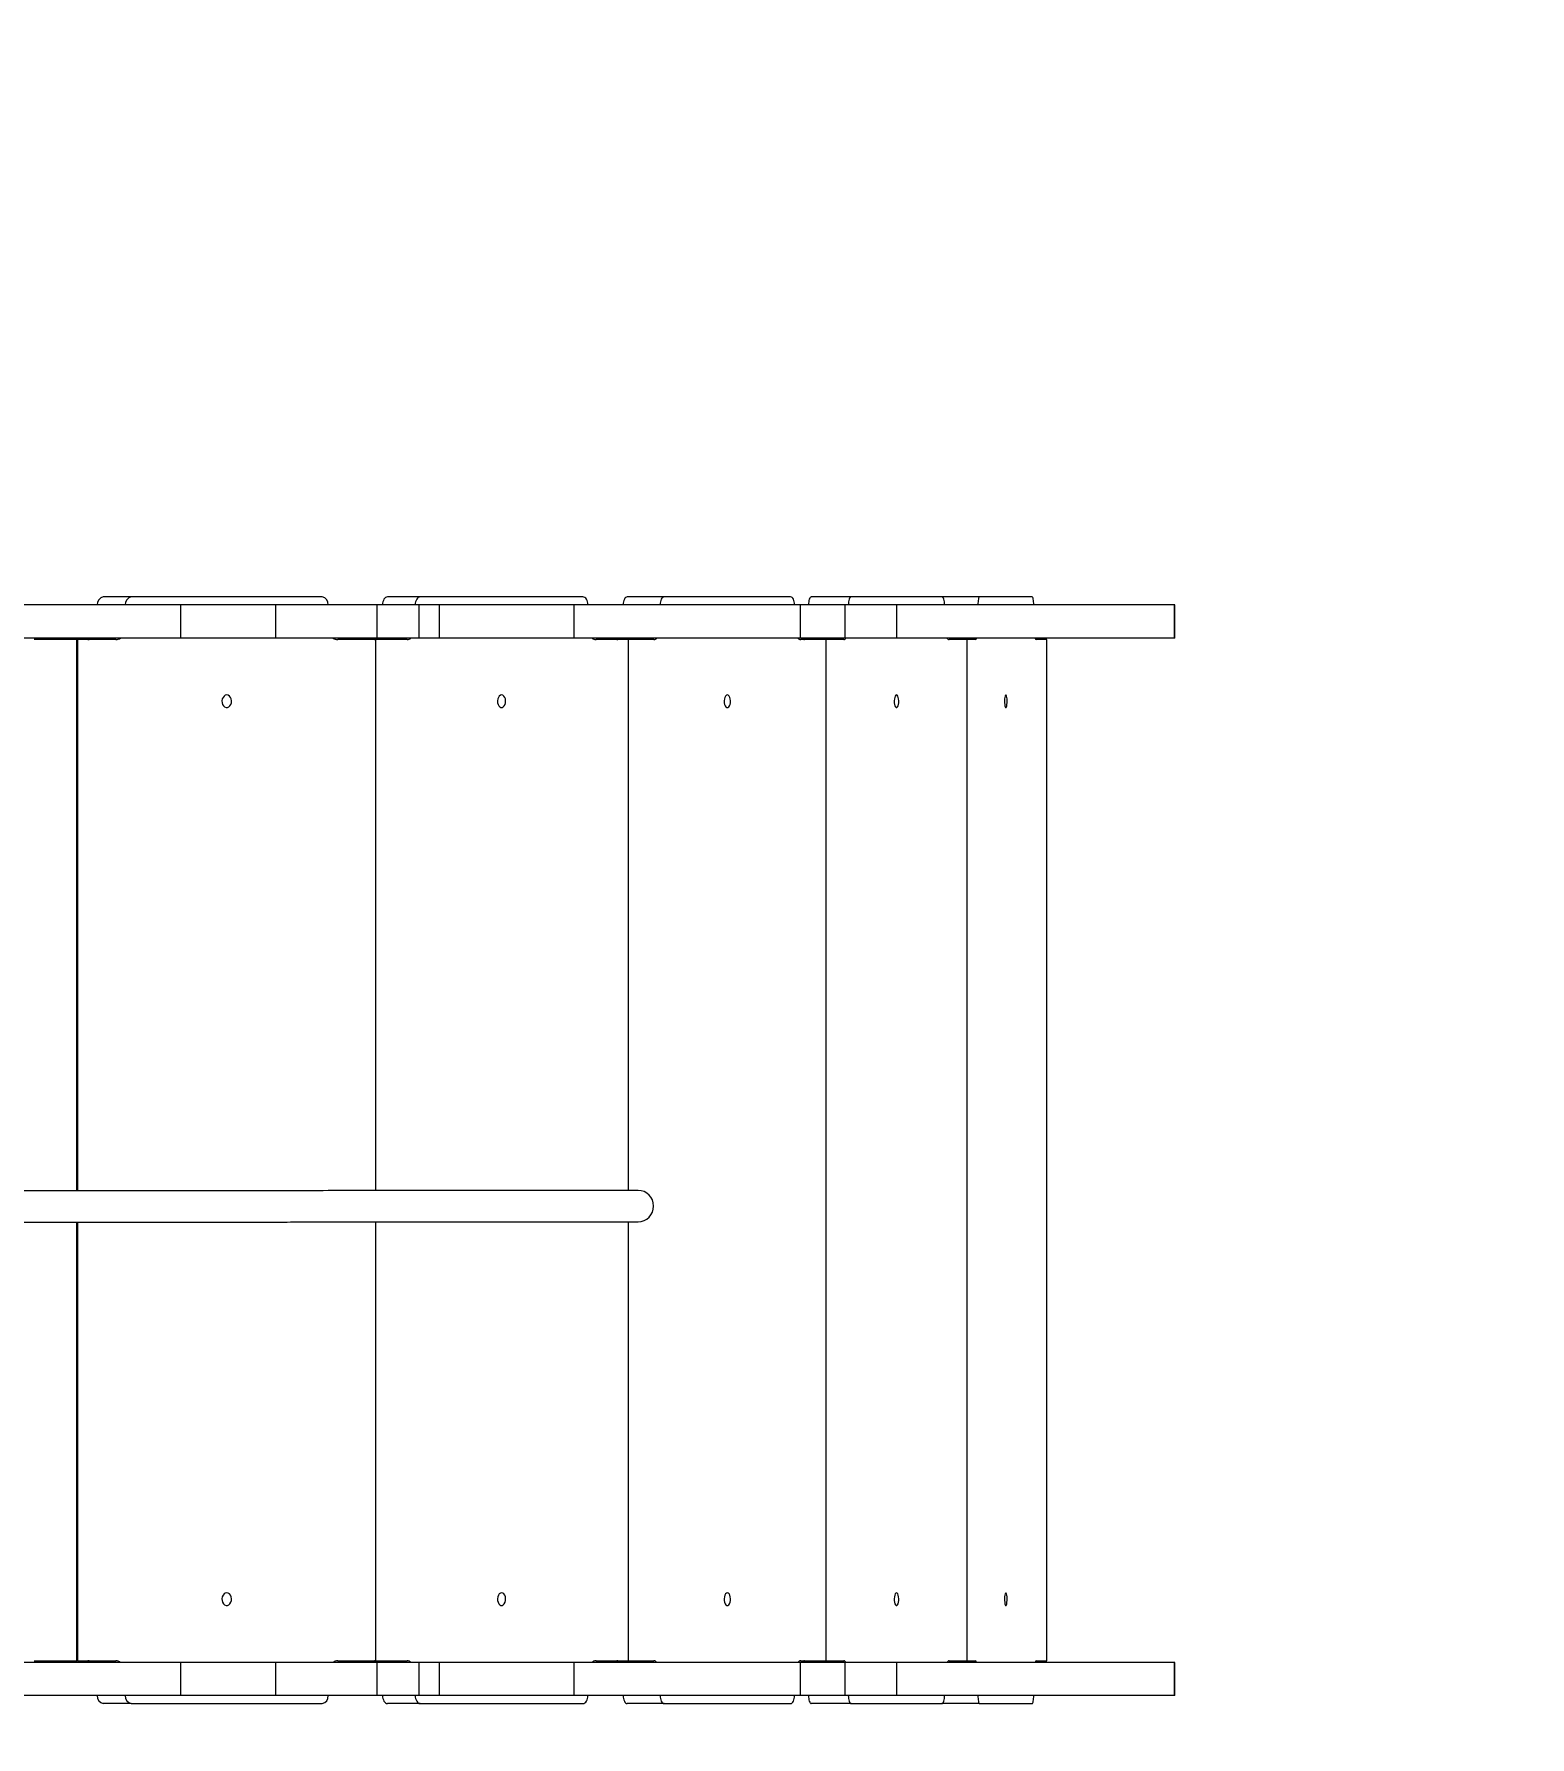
# Model space of a CAD drawing. Header units: millimetres. Extents: x -6523 to 7556, y -5559 to 6101.
# Drawn here: x 3239 to 4186, y 485 to 1562 of the extents above; entities that cross this region are included whole.
import ezdxf

# ---------------------------------------------------------------- set-up
doc = ezdxf.new("R2010")
doc.units = ezdxf.units.MM
for name, color, linetype in [('DIKOM_ЗОНА', 80, 'Continuous'), ('DIKOM_ОБЪЕКТ', 7, 'Continuous'), ('DIKOM_РАЗМЕР_ЗОНА', 7, 'Continuous'), ('DIKOM_РАЗМЕР_ОБЪЕКТА', 7, 'Continuous')]:
    doc.layers.add(name, color=color, linetype=linetype)
doc.styles.add('style1', font='arial.ttf', dxfattribs={"width": 0.8})
doc.dimstyles.new('1-50', dxfattribs={"dimtxt": 300, "dimasz": 200, "dimexe": 100, "dimexo": 0, "dimgap": 100, "dimtad": 1, "dimtxsty": 'style1', "dimcen": 200, "dimclrd": 7, "dimclre": 7, "dimclrt": 7, "dimadec": 1, "dimazin": 2, "dimtfac": 1, "dimtmove": 0, "dimatfit": 2, "dimfxl": 0, "dimlwd": 25, "dimlwe": 18, "dimarcsym": 0})

# ---------------------------------------------------------------- blocks, each defined once
blk = doc.blocks.new('*D10')
at = {"layer": 'Defpoints', "color": 0, "transparency": 16777216}
for p in [(-1823.2, 4314.2), (3842, -3170.8), (6537.9, -3170.8)]:
    blk.add_point(p, dxfattribs=at)
at = {"layer": 'DIKOM_РАЗМЕР_ОБЪЕКТА', "color": 7, "lineweight": 18, "transparency": 16777216}
for p, q in [((-1823.2, 4314.2), (6637.9, 4314.2)), ((3842, -3170.8), (6637.9, -3170.8))]:
    blk.add_line(p, q, dxfattribs=at)
at = {"layer": 'DIKOM_РАЗМЕР_ОБЪЕКТА', "color": 7, "lineweight": 25, "transparency": 16777216}
blk.add_line((6537.9, 3914.2), (6537.9, -2770.8), dxfattribs=at)
at = {"layer": 'DIKOM_РАЗМЕР_ОБЪЕКТА', "color": 7, "transparency": 16777216}
for points in [[(6471.2, 3914.2), (6604.5, 3914.2), (6537.9, 4314.2)], [(6471.2, -2770.8), (6604.5, -2770.8), (6537.9, -3170.8)]]:
    blk.add_solid(points, dxfattribs=at)
at = {"layer": 'DIKOM_РАЗМЕР_ОБЪЕКТА', "color": 7, "transparency": 16777216, "insert": (6304.7, 207.1), "char_height": 300, "attachment_point": 5, "rotation": 90, "style": 'style1'}
blk.add_mtext('7500', dxfattribs=at)
blk = doc.blocks.new('*D13')
at = {"layer": 'Defpoints', "color": 0, "transparency": 16777216}
for p in [(-2358.2, 6101), (4341.7, -4605.1), (7455.9, -4605.1)]:
    blk.add_point(p, dxfattribs=at)
at = {"layer": 'DIKOM_РАЗМЕР_ЗОНА', "color": 7, "lineweight": 18, "transparency": 16777216}
for p, q in [((-2358.2, 6101), (7555.9, 6101)), ((4341.7, -4605.1), (7555.9, -4605.1))]:
    blk.add_line(p, q, dxfattribs=at)
at = {"layer": 'DIKOM_РАЗМЕР_ЗОНА', "color": 7, "lineweight": 25, "transparency": 16777216}
blk.add_line((7455.9, 5701), (7455.9, -4205.1), dxfattribs=at)
at = {"layer": 'DIKOM_РАЗМЕР_ЗОНА', "color": 7, "transparency": 16777216}
for points in [[(7389.2, 5701), (7522.5, 5701), (7455.9, 6101)], [(7389.2, -4205.1), (7522.5, -4205.1), (7455.9, -4605.1)]]:
    blk.add_solid(points, dxfattribs=at)
at = {"layer": 'DIKOM_РАЗМЕР_ЗОНА', "color": 7, "transparency": 16777216, "insert": (7222.7, 375.6), "char_height": 300, "attachment_point": 5, "rotation": 90, "style": 'style1'}
blk.add_mtext('10700', dxfattribs=at)

msp = doc.modelspace()

# ---------------------------------------------------------------- linework, layer by layer
at = {"layer": 'DIKOM_ЗОНА', "color": 3, "lineweight": 15}
msp.add_lwpolyline([(-4147.34, -2420.664, 0.30453687), (-5072.878, -1799.317), (-5522.706, -1799.317, -0.41421356), (-6522.706, -799.317), (-6522.706, 900.683, -0.41421356), (-5522.706, 1900.683), (-4903.801, 1900.683, 0.66817864), (-4550.247, 2754.236), (-4627.612, 2831.601, -0.41421356), (-4627.612, 4245.814), (-3065.289, 5808.137, -0.41421356), (-1651.076, 5808.137), (1021.485, 3135.576, 0.19891237), (1728.592, 2842.683), (3960.982, 2842.683, -0.41421356), (5460.982, 1342.683), (5460.982, -22.788, 0.16816326), (5781.92, -950.049)], format="xyb", dxfattribs=at)
at = {"layer": 'DIKOM_ОБЪЕКТ', "color": 7, "linetype": 'Continuous', "lineweight": 15}
for p, q in [((3332.23, 1200.683), (3152.092, 1200.683)), ((3300.909, 1205.683), (3283.196, 1205.683)), ((3421.663, 1205.683), (3300.909, 1205.683)), ((3332.23, 1179.683), (3332.23, 1200.683)), ((3392.272, 1200.683), (3332.23, 1200.683)), ((3392.272, 1179.683), (3392.272, 1200.683)), ((3456.399, 1200.683), (3392.272, 1200.683)), ((3456.399, 1179.683), (3456.399, 1200.683)), ((3483.109, 1200.683), (3456.399, 1200.683)), ((3483.709, 1205.683), (3463.025, 1205.683)), ((3483.109, 1179.683), (3483.109, 1200.683)), ((3495.977, 1200.683), (3483.109, 1200.683)), ((3586.555, 1205.683), (3483.709, 1205.683)), ((3495.977, 1179.683), (3495.977, 1200.683)), ((3581.091, 1200.683), (3495.977, 1200.683)), ((3581.091, 1179.683), (3581.091, 1200.683)), ((3724.188, 1200.683), (3581.091, 1200.683)), ((3637.962, 1205.683), (3614.579, 1205.683)), ((3717.962, 1205.683), (3637.962, 1205.683)), ((3724.188, 1179.683), (3724.188, 1200.683)), ((3752.496, 1200.683), (3724.188, 1200.683)), ((3756.274, 1205.683), (3731.067, 1205.683)), ((3752.496, 1179.683), (3752.496, 1200.683)), ((3785.112, 1200.683), (3752.496, 1200.683)), ((3813.613, 1205.683), (3756.274, 1205.683)), ((3785.112, 1179.683), (3785.112, 1200.683)), ((3960.728, 1200.683), (3785.112, 1200.683)), ((3837.497, 1205.683), (3813.613, 1205.683)), ((3870.763, 1205.683), (3837.497, 1205.683)), ((3960.728, 1179.683), (3960.728, 1200.683)), ((3960.982, 1200.683), (3960.728, 1200.683)), ((3960.982, 1179.683), (3960.982, 1200.683)), ((3332.23, 1179.683), (3152.092, 1179.683)), ((3266.544, 1178.683), (3239.407, 1178.683)), ((3266.544, 829.961), (3266.544, 1178.683)), ((3266.947, 1178.683), (3266.544, 1178.683)), ((3266.947, 1178.683), (3266.947, 829.961)), ((3291.098, 1178.683), (3266.947, 1178.683)), ((3392.272, 1179.683), (3332.23, 1179.683)), ((3456.399, 1179.683), (3392.272, 1179.683)), ((3455.625, 1178.683), (3431.474, 1178.683)), ((3455.625, 830.126), (3455.625, 1178.683)), ((3475.352, 1178.683), (3455.625, 1178.683)), ((3483.109, 1179.683), (3456.399, 1179.683)), ((3495.977, 1179.683), (3483.109, 1179.683)), ((3581.091, 1179.683), (3495.977, 1179.683)), ((3724.188, 1179.683), (3581.091, 1179.683)), ((3615.48, 1178.683), (3594.911, 1178.683)), ((3631.462, 1178.683), (3615.48, 1178.683)), ((3615.48, 830.261), (3615.48, 1178.683)), ((3752.496, 1179.683), (3724.188, 1179.683)), ((3740.462, 1178.683), (3724.462, 1178.683)), ((3740.462, 532.683), (3740.462, 1178.683)), ((3751.615, 1178.683), (3740.462, 1178.683)), ((3785.112, 1179.683), (3752.496, 1179.683)), ((3960.728, 1179.683), (3785.112, 1179.683)), ((3829.739, 1178.683), (3818.271, 1178.683)), ((3829.739, 532.683), (3829.739, 1178.683)), ((3834.794, 1178.683), (3829.739, 1178.683)), ((3880.119, 1178.683), (3873.466, 1178.683)), ((3880.119, 532.683), (3880.119, 1178.683)), ((3960.982, 1179.683), (3960.728, 1179.683)), ((3266.544, 532.683), (3266.544, 810.16)), ((3266.947, 810.161), (3266.947, 532.683)), ((3455.625, 532.683), (3455.625, 810.325)), ((3615.48, 532.683), (3615.48, 810.46)), ((3332.23, 531.683), (3152.092, 531.683)), ((3239.407, 532.683), (3266.544, 532.683)), ((3266.947, 532.683), (3266.544, 532.683)), ((3266.947, 532.683), (3291.098, 532.683)), ((3332.23, 510.683), (3332.23, 531.683)), ((3392.272, 531.683), (3332.23, 531.683)), ((3392.272, 510.683), (3392.272, 531.683)), ((3456.399, 531.683), (3392.272, 531.683)), ((3431.474, 532.683), (3455.625, 532.683)), ((3455.625, 532.683), (3475.352, 532.683)), ((3456.399, 510.683), (3456.399, 531.683)), ((3483.109, 531.683), (3456.399, 531.683)), ((3483.109, 510.683), (3483.109, 531.683)), ((3495.977, 531.683), (3483.109, 531.683)), ((3495.977, 510.683), (3495.977, 531.683)), ((3581.091, 531.683), (3495.977, 531.683)), ((3581.091, 510.683), (3581.091, 531.683)), ((3724.188, 531.683), (3581.091, 531.683)), ((3594.911, 532.683), (3615.48, 532.683)), ((3615.48, 532.683), (3631.462, 532.683)), ((3724.188, 510.683), (3724.188, 531.683)), ((3752.496, 531.683), (3724.188, 531.683)), ((3724.462, 532.683), (3740.462, 532.683)), ((3740.462, 532.683), (3751.615, 532.683)), ((3752.496, 510.683), (3752.496, 531.683)), ((3785.112, 531.683), (3752.496, 531.683)), ((3785.112, 510.683), (3785.112, 531.683)), ((3960.728, 531.683), (3785.112, 531.683)), ((3818.271, 532.683), (3829.739, 532.683)), ((3829.739, 532.683), (3834.794, 532.683)), ((3873.466, 532.683), (3880.119, 532.683)), ((3960.728, 510.683), (3960.728, 531.683)), ((3960.982, 531.683), (3960.728, 531.683)), ((3960.982, 510.683), (3960.982, 531.683)), ((3332.23, 510.683), (3152.092, 510.683)), ((3392.272, 510.683), (3332.23, 510.683)), ((3456.399, 510.683), (3392.272, 510.683)), ((3483.109, 510.683), (3456.399, 510.683)), ((3495.977, 510.683), (3483.109, 510.683)), ((3581.091, 510.683), (3495.977, 510.683)), ((3724.188, 510.683), (3581.091, 510.683)), ((3752.496, 510.683), (3724.188, 510.683)), ((3785.112, 510.683), (3752.496, 510.683)), ((3960.728, 510.683), (3785.112, 510.683)), ((3960.982, 510.683), (3960.728, 510.683)), ((3300.909, 505.683), (3283.196, 505.683)), ((3300.909, 505.683), (3421.663, 505.683)), ((3483.709, 505.683), (3463.025, 505.683)), ((3483.709, 505.683), (3586.555, 505.683)), ((3637.962, 505.683), (3614.579, 505.683)), ((3637.962, 505.683), (3717.962, 505.683)), ((3756.274, 505.683), (3731.067, 505.683)), ((3756.274, 505.683), (3813.613, 505.683)), ((3837.497, 505.683), (3813.613, 505.683)), ((3837.497, 505.683), (3870.763, 505.683))]:
    msp.add_line(p, q, dxfattribs=at)
at = {"layer": 'DIKOM_ОБЪЕКТ', "color": 7, "linetype": 'Continuous', "lineweight": 15, "flags": 128}
for points in [[(3463.025, 1205.683), (3462.398, 1205.587), (3461.795, 1205.302), (3461.24, 1204.84), (3460.753, 1204.219), (3460.353, 1203.461), (3460.056, 1202.596), (3459.873, 1201.658), (3459.811, 1200.683)], [(3483.709, 1205.683), (3483.081, 1205.587), (3482.479, 1205.302), (3481.923, 1204.84), (3481.436, 1204.219), (3481.036, 1203.461), (3480.739, 1202.596), (3480.556, 1201.658), (3480.495, 1200.683)], [(3589.769, 1200.683), (3589.707, 1201.658), (3589.524, 1202.596), (3589.227, 1203.461), (3588.827, 1204.219), (3588.34, 1204.84), (3587.784, 1205.302), (3587.182, 1205.587), (3586.555, 1205.683)], [(3614.579, 1205.683), (3614.092, 1205.587), (3613.623, 1205.302), (3613.191, 1204.84), (3612.812, 1204.219), (3612.501, 1203.461), (3612.27, 1202.596), (3612.127, 1201.658), (3612.08, 1200.683)], [(3637.962, 1205.683), (3637.475, 1205.587), (3637.005, 1205.302), (3636.573, 1204.84), (3636.194, 1204.219), (3635.883, 1203.461), (3635.653, 1202.596), (3635.51, 1201.658), (3635.462, 1200.683)], [(3720.462, 1200.683), (3720.414, 1201.658), (3720.272, 1202.596), (3720.041, 1203.461), (3719.73, 1204.219), (3719.351, 1204.84), (3718.919, 1205.302), (3718.45, 1205.587), (3717.962, 1205.683)], [(3731.067, 1205.683), (3730.717, 1205.587), (3730.382, 1205.302), (3730.072, 1204.84), (3729.8, 1204.219), (3729.577, 1203.461), (3729.412, 1202.596), (3729.31, 1201.658), (3729.275, 1200.683)], [(3756.274, 1205.683), (3755.924, 1205.587), (3755.588, 1205.302), (3755.278, 1204.84), (3755.007, 1204.219), (3754.784, 1203.461), (3754.618, 1202.596), (3754.516, 1201.658), (3754.482, 1200.683)], [(3815.405, 1200.683), (3815.37, 1201.658), (3815.268, 1202.596), (3815.103, 1203.461), (3814.88, 1204.219), (3814.608, 1204.84), (3814.298, 1205.302), (3813.962, 1205.587), (3813.613, 1205.683)], [(3837.497, 1205.683), (3837.294, 1205.587), (3837.099, 1205.302), (3836.919, 1204.84), (3836.762, 1204.219), (3836.633, 1203.461), (3836.537, 1202.596), (3836.477, 1201.658), (3836.457, 1200.683)], [(3871.802, 1200.683), (3871.782, 1201.658), (3871.723, 1202.596), (3871.627, 1203.461), (3871.498, 1204.219), (3871.34, 1204.84), (3871.161, 1205.302), (3870.966, 1205.587), (3870.763, 1205.683)], [(3361.286, 1143.683), (3360.396, 1143.505), (3359.585, 1142.988), (3358.926, 1142.177), (3358.476, 1141.144), (3358.276, 1139.982), (3358.343, 1138.793), (3358.672, 1137.683), (3359.233, 1136.751), (3359.976, 1136.079), (3360.836, 1135.728), (3361.736, 1135.728), (3362.596, 1136.079), (3363.34, 1136.751), (3363.9, 1137.683), (3364.229, 1138.793), (3364.297, 1139.982), (3364.096, 1141.144), (3363.646, 1142.177), (3362.987, 1142.988), (3362.176, 1143.505), (3361.286, 1143.683)], [(3535.132, 1143.683), (3534.374, 1143.505), (3533.683, 1142.988), (3533.121, 1142.177), (3532.738, 1141.144), (3532.568, 1139.982), (3532.625, 1138.793), (3532.905, 1137.683), (3533.383, 1136.751), (3534.016, 1136.079), (3534.748, 1135.728), (3535.515, 1135.728), (3536.247, 1136.079), (3536.88, 1136.751), (3537.358, 1137.683), (3537.638, 1138.793), (3537.696, 1139.982), (3537.525, 1141.144), (3537.142, 1142.177), (3536.58, 1142.988), (3535.889, 1143.505), (3535.132, 1143.683)], [(3677.962, 1143.683), (3677.373, 1143.505), (3676.836, 1142.988), (3676.398, 1142.177), (3676.1, 1141.144), (3675.968, 1139.982), (3676.012, 1138.793), (3676.23, 1137.683), (3676.602, 1136.751), (3677.095, 1136.079), (3677.664, 1135.728), (3678.26, 1135.728), (3678.83, 1136.079), (3679.322, 1136.751), (3679.694, 1137.683), (3679.912, 1138.793), (3679.957, 1139.982), (3679.824, 1141.144), (3679.526, 1142.177), (3679.089, 1142.988), (3678.552, 1143.505), (3677.962, 1143.683)], [(3784.943, 1143.683), (3784.521, 1143.505), (3784.136, 1142.988), (3783.823, 1142.177), (3783.609, 1141.144), (3783.514, 1139.982), (3783.546, 1138.793), (3783.702, 1137.683), (3783.968, 1136.751), (3784.321, 1136.079), (3784.73, 1135.728), (3785.157, 1135.728), (3785.565, 1136.079), (3785.918, 1136.751), (3786.184, 1137.683), (3786.341, 1138.793), (3786.373, 1139.982), (3786.277, 1141.144), (3786.064, 1142.177), (3785.751, 1142.988), (3785.366, 1143.505), (3784.943, 1143.683)], [(3854.13, 1143.683), (3853.885, 1143.505), (3853.662, 1142.988), (3853.48, 1142.177), (3853.356, 1141.144), (3853.301, 1139.982), (3853.319, 1138.793), (3853.41, 1137.683), (3853.564, 1136.751), (3853.769, 1136.079), (3854.006, 1135.728), (3854.254, 1135.728), (3854.491, 1136.079), (3854.695, 1136.751), (3854.85, 1137.683), (3854.941, 1138.793), (3854.959, 1139.982), (3854.904, 1141.144), (3854.78, 1142.177), (3854.599, 1142.988), (3854.375, 1143.505), (3854.13, 1143.683)], [(3361.286, 575.683), (3360.396, 575.505), (3359.585, 574.988), (3358.926, 574.177), (3358.476, 573.144), (3358.276, 571.982), (3358.343, 570.793), (3358.672, 569.683), (3359.233, 568.751), (3359.976, 568.079), (3360.836, 567.728), (3361.736, 567.728), (3362.596, 568.079), (3363.34, 568.751), (3363.9, 569.683), (3364.229, 570.793), (3364.297, 571.982), (3364.096, 573.144), (3363.646, 574.177), (3362.987, 574.988), (3362.176, 575.505), (3361.286, 575.683)], [(3535.132, 575.683), (3534.374, 575.505), (3533.683, 574.988), (3533.121, 574.177), (3532.738, 573.144), (3532.568, 571.982), (3532.625, 570.793), (3532.905, 569.683), (3533.383, 568.751), (3534.016, 568.079), (3534.748, 567.728), (3535.515, 567.728), (3536.247, 568.079), (3536.88, 568.751), (3537.358, 569.683), (3537.638, 570.793), (3537.696, 571.982), (3537.525, 573.144), (3537.142, 574.177), (3536.58, 574.988), (3535.889, 575.505), (3535.132, 575.683)], [(3677.962, 575.683), (3677.373, 575.505), (3676.836, 574.988), (3676.398, 574.177), (3676.1, 573.144), (3675.968, 571.982), (3676.012, 570.793), (3676.23, 569.683), (3676.602, 568.751), (3677.095, 568.079), (3677.664, 567.728), (3678.26, 567.728), (3678.83, 568.079), (3679.322, 568.751), (3679.694, 569.683), (3679.912, 570.793), (3679.957, 571.982), (3679.824, 573.144), (3679.526, 574.177), (3679.089, 574.988), (3678.552, 575.505), (3677.962, 575.683)], [(3784.943, 575.683), (3784.521, 575.505), (3784.136, 574.988), (3783.823, 574.177), (3783.609, 573.144), (3783.514, 571.982), (3783.546, 570.793), (3783.702, 569.683), (3783.968, 568.751), (3784.321, 568.079), (3784.73, 567.728), (3785.157, 567.728), (3785.565, 568.079), (3785.918, 568.751), (3786.184, 569.683), (3786.341, 570.793), (3786.373, 571.982), (3786.277, 573.144), (3786.064, 574.177), (3785.751, 574.988), (3785.366, 575.505), (3784.943, 575.683)], [(3854.13, 575.683), (3853.885, 575.505), (3853.662, 574.988), (3853.48, 574.177), (3853.356, 573.144), (3853.301, 571.982), (3853.319, 570.793), (3853.41, 569.683), (3853.564, 568.751), (3853.769, 568.079), (3854.006, 567.728), (3854.254, 567.728), (3854.491, 568.079), (3854.695, 568.751), (3854.85, 569.683), (3854.941, 570.793), (3854.959, 571.982), (3854.904, 573.144), (3854.78, 574.177), (3854.599, 574.988), (3854.375, 575.505), (3854.13, 575.683)], [(3459.811, 510.683), (3459.873, 509.708), (3460.056, 508.77), (3460.353, 507.905), (3460.753, 507.148), (3461.24, 506.526), (3461.795, 506.064), (3462.398, 505.779), (3463.025, 505.683)], [(3480.495, 510.683), (3480.556, 509.708), (3480.739, 508.77), (3481.036, 507.905), (3481.436, 507.148), (3481.923, 506.526), (3482.479, 506.064), (3483.081, 505.779), (3483.709, 505.683)], [(3586.555, 505.683), (3587.182, 505.779), (3587.784, 506.064), (3588.34, 506.526), (3588.827, 507.148), (3589.227, 507.905), (3589.524, 508.77), (3589.707, 509.708), (3589.769, 510.683)], [(3612.08, 510.683), (3612.127, 509.708), (3612.27, 508.77), (3612.501, 507.905), (3612.812, 507.148), (3613.191, 506.526), (3613.623, 506.064), (3614.092, 505.779), (3614.579, 505.683)], [(3635.462, 510.683), (3635.51, 509.708), (3635.653, 508.77), (3635.883, 507.905), (3636.194, 507.148), (3636.573, 506.526), (3637.005, 506.064), (3637.475, 505.779), (3637.962, 505.683)], [(3717.962, 505.683), (3718.45, 505.779), (3718.919, 506.064), (3719.351, 506.526), (3719.73, 507.148), (3720.041, 507.905), (3720.272, 508.77), (3720.414, 509.708), (3720.462, 510.683)], [(3729.275, 510.683), (3729.31, 509.708), (3729.412, 508.77), (3729.577, 507.905), (3729.8, 507.148), (3730.072, 506.526), (3730.382, 506.064), (3730.717, 505.779), (3731.067, 505.683)], [(3754.482, 510.683), (3754.516, 509.708), (3754.618, 508.77), (3754.784, 507.905), (3755.007, 507.148), (3755.278, 506.526), (3755.588, 506.064), (3755.924, 505.779), (3756.274, 505.683)], [(3813.613, 505.683), (3813.962, 505.779), (3814.298, 506.064), (3814.608, 506.526), (3814.88, 507.148), (3815.103, 507.905), (3815.268, 508.77), (3815.37, 509.708), (3815.405, 510.683)], [(3836.457, 510.683), (3836.477, 509.708), (3836.537, 508.77), (3836.633, 507.905), (3836.762, 507.148), (3836.919, 506.526), (3837.099, 506.064), (3837.294, 505.779), (3837.497, 505.683)], [(3870.763, 505.683), (3870.966, 505.779), (3871.161, 506.064), (3871.34, 506.526), (3871.498, 507.148), (3871.627, 507.905), (3871.723, 508.77), (3871.782, 509.708), (3871.802, 510.683)]]:
    msp.add_lwpolyline(points, dxfattribs=at)
at = {"layer": 'DIKOM_ОБЪЕКТ', "color": 7, "linetype": 'Continuous', "lineweight": 15}
for centre, radius, start, end in [((3283.908, 1201.222), 4.518, 99.075744, 186.844693), ((3301.622, 1201.222), 4.518, 99.075744, 186.844693), ((3420.95, 1201.221), 4.519, 353.167908, 80.918618), ((3273.316, 1183.655), 4.972, 270.787432, 306.985073), ((3291.03, 1183.655), 4.972, 270.787432, 306.985073), ((3431.541, 1183.651), 4.968, 232.998626, 269.223143), ((3454.561, 1182.551), 3.87, 271.601821, 312.165987), ((3475.244, 1182.551), 3.87, 271.601821, 312.165987), ((3595.019, 1182.551), 3.87, 227.834013, 268.398179), ((3607.902, 1181.403), 2.725, 273.744296, 320.879913), ((3631.285, 1181.402), 2.725, 273.736317, 320.887891), ((3724.64, 1181.403), 2.725, 219.120087, 266.255704), ((3726.12, 1180.546), 1.885, 278.788047, 332.750961), ((3751.327, 1180.546), 1.885, 278.79711, 332.760572), ((3818.558, 1180.544), 1.883, 207.205714, 261.236603), ((3834.25, 1179.946), 1.375, 293.328114, 348.97676), ((3874.009, 1179.945), 1.374, 190.975167, 246.686808), ((3621.425, 820.365), 9.9, 270.189989, 89.818289), ((3273.316, 527.712), 4.972, 53.01327, 89.213702), ((3291.03, 527.712), 4.972, 53.01327, 89.213702), ((3431.541, 527.716), 4.968, 90.775724, 127.00303), ((3454.561, 528.815), 3.87, 47.832191, 88.39941), ((3475.244, 528.815), 3.87, 47.832191, 88.39941), ((3595.019, 528.815), 3.87, 91.60059, 132.167809), ((3607.902, 529.964), 2.725, 39.118039, 86.257056), ((3631.285, 529.965), 2.724, 39.110059, 86.265036), ((3724.64, 529.964), 2.725, 93.742944, 140.881961), ((3726.12, 530.82), 1.885, 27.246799, 81.213382), ((3751.327, 530.82), 1.885, 27.237187, 81.204321), ((3818.558, 530.822), 1.883, 98.761969, 152.796523), ((3834.25, 531.42), 1.375, 11.021036, 66.673256), ((3874.009, 531.422), 1.374, 113.311828, 169.027031), ((3283.908, 510.145), 4.518, 173.155531, 260.923992), ((3301.622, 510.145), 4.518, 173.155531, 260.923992), ((3420.95, 510.145), 4.519, 279.081647, 6.831868)]:
    msp.add_arc(centre, radius, start, end, dxfattribs=at)
for points, knots in [([(3621.45, 830.266), (3616.983, 830.262), (3608.264, 830.255), (3595.48, 830.244), (3583.297, 830.234), (3571.703, 830.224), (3560.696, 830.215), (3550.272, 830.206), (3540.68, 830.198), (3531.897, 830.191), (3523.899, 830.184), (3516.408, 830.178), (3509.433, 830.172), (3502.979, 830.166), (3492.015, 830.157), (3476.053, 830.143), (3454.409, 830.125), (3431.258, 830.105), (3406.583, 830.084), (3380.529, 830.061), (3353.846, 830.038), (3326.615, 830.014), (3298.352, 829.989), (3269.098, 829.963), (3238.89, 829.937), (3208.351, 829.91), (3177.584, 829.882), (3146.423, 829.855), (3119.024, 829.83), (3095.536, 829.809), (3076.203, 829.792), (3056.565, 829.774), (3036.598, 829.756), (3016.276, 829.737), (2995.571, 829.719), (2974.458, 829.699), (2952.793, 829.679), (2930.54, 829.659), (2907.755, 829.637), (2884.673, 829.616), (2861.373, 829.594), (2838.073, 829.572), (2814.85, 829.55), (2791.782, 829.529), (2768.835, 829.507), (2747.946, 829.488), (2729.154, 829.47), (2712.443, 829.455), (2696.056, 829.44), (2680.051, 829.425), (2664.488, 829.411), (2649.428, 829.397), (2634.936, 829.384), (2620.98, 829.372), (2607.528, 829.36), (2594.544, 829.348), (2581.991, 829.338), (2567.803, 829.325), (2552.191, 829.312), (2535.332, 829.298), (2522.794, 829.287), (2516.002, 829.281), (2514.505, 829.28)], [0, 0, 0, 0, 0.01615077, 0.03153357, 0.0461465, 0.05998843, 0.07305852, 0.08535729, 0.09688496, 0.10677535, 0.11601937, 0.12461798, 0.13257205, 0.1398824, 0.14655212, 0.16959571, 0.19304784, 0.21691314, 0.24282991, 0.26875466, 0.29468572, 0.32063826, 0.34660228, 0.37416249, 0.4017615, 0.42943895, 0.45719533, 0.4849709, 0.51275318, 0.52910562, 0.54542899, 0.56171604, 0.57796054, 0.59416344, 0.61033119, 0.62647642, 0.64261554, 0.65904618, 0.67550508, 0.69201618, 0.70858583, 0.72521031, 0.74158852, 0.75800903, 0.7744583, 0.79089486, 0.80331491, 0.81569772, 0.82803827, 0.84033714, 0.85260222, 0.86484986, 0.87710451, 0.88938696, 0.90170477, 0.91406282, 0.92645902, 0.93888502, 0.95754863, 0.97618648, 0.99475369, 1, 1, 1, 1]), ([(2514.505, 809.479), (2520.001, 809.484), (2531.696, 809.494), (2548.368, 809.508), (2564.324, 809.522), (2578.752, 809.534), (2593.729, 809.547), (2609.321, 809.561), (2625.273, 809.575), (2641.593, 809.589), (2658.296, 809.605), (2675.69, 809.62), (2693.67, 809.637), (2712.039, 809.654), (2730.701, 809.671), (2749.567, 809.689), (2768.669, 809.706), (2790.674, 809.727), (2815.571, 809.75), (2843.273, 809.776), (2870.872, 809.802), (2898.236, 809.828), (2923.363, 809.851), (2946.201, 809.872), (2966.785, 809.891), (2986.989, 809.91), (3006.833, 809.928), (3026.329, 809.946), (3046.636, 809.964), (3067.695, 809.983), (3089.464, 810.003), (3110.868, 810.022), (3134.971, 810.044), (3161.652, 810.067), (3190.845, 810.093), (3219.766, 810.119), (3248.456, 810.144), (3278.614, 810.171), (3310.112, 810.199), (3342.756, 810.228), (3370.279, 810.252), (3392.718, 810.271), (3410.134, 810.286), (3426.624, 810.3), (3439.078, 810.311), (3447.882, 810.319), (3453.359, 810.323), (3458.943, 810.328), (3464.875, 810.333), (3471.367, 810.339), (3478.293, 810.345), (3485.622, 810.351), (3493.326, 810.358), (3501.521, 810.364), (3510.199, 810.372), (3519.738, 810.38), (3530.166, 810.389), (3541.507, 810.398), (3553.419, 810.408), (3565.901, 810.419), (3578.957, 810.43), (3592.595, 810.441), (3606.829, 810.453), (3616.514, 810.461), (3621.464, 810.465)], [0, 0, 0, 0, 0.01900283, 0.04043421, 0.05536981, 0.07029134, 0.08517206, 0.09999406, 0.11475433, 0.12859551, 0.14241794, 0.15625748, 0.17014023, 0.18407531, 0.19781408, 0.21159624, 0.22540561, 0.23921845, 0.25891749, 0.27856738, 0.29815211, 0.31765758, 0.33707963, 0.35241056, 0.36772648, 0.38305329, 0.39840983, 0.41380543, 0.42923084, 0.44745039, 0.46571135, 0.48400532, 0.50232717, 0.52854209, 0.55474504, 0.58086811, 0.60693118, 0.63295138, 0.66381382, 0.69463887, 0.72544868, 0.74352237, 0.76102063, 0.77787352, 0.79408875, 0.79998021, 0.80578323, 0.81156938, 0.81792374, 0.82497646, 0.83272868, 0.8406795, 0.84925461, 0.85845458, 0.86828123, 0.87873532, 0.89114544, 0.90433987, 0.91832, 0.93308634, 0.94863872, 0.9649764, 0.98209767, 1, 1, 1, 1])]:
    msp.add_open_spline(points, degree=3, knots=knots, dxfattribs=at)

# ---------------------------------------------------------------- dimensions: what is measured, and where the dimension line sits
at = {"layer": 'DIKOM_РАЗМЕР_ЗОНА'}
dim = msp.add_linear_dim(base=(7455.882, -4605.145), p1=(-2358.182, 6101.03), p2=(4341.706, -4605.145), angle=90, text='10700', dimstyle='1-50', override={"dimasz": 400, "dimgap": 80}, dxfattribs=at)
dim.commit()
dim.dimension.update_dxf_attribs({"geometry": '*D13', "text_midpoint": (7455.882, 375.606), "dimtype": 160})
at = {"layer": 'DIKOM_РАЗМЕР_ОБЪЕКТА'}
dim = msp.add_linear_dim(base=(6537.882, -3170.823), p1=(-1823.231, 4314.242), p2=(3842.008, -3170.823), angle=90, text='7500', dimstyle='1-50', override={"dimasz": 400, "dimgap": 80}, dxfattribs=at)
dim.commit()
dim.dimension.update_dxf_attribs({"geometry": '*D10', "text_midpoint": (6537.882, 207.106), "dimtype": 160})

doc.saveas('drawing.dxf')
